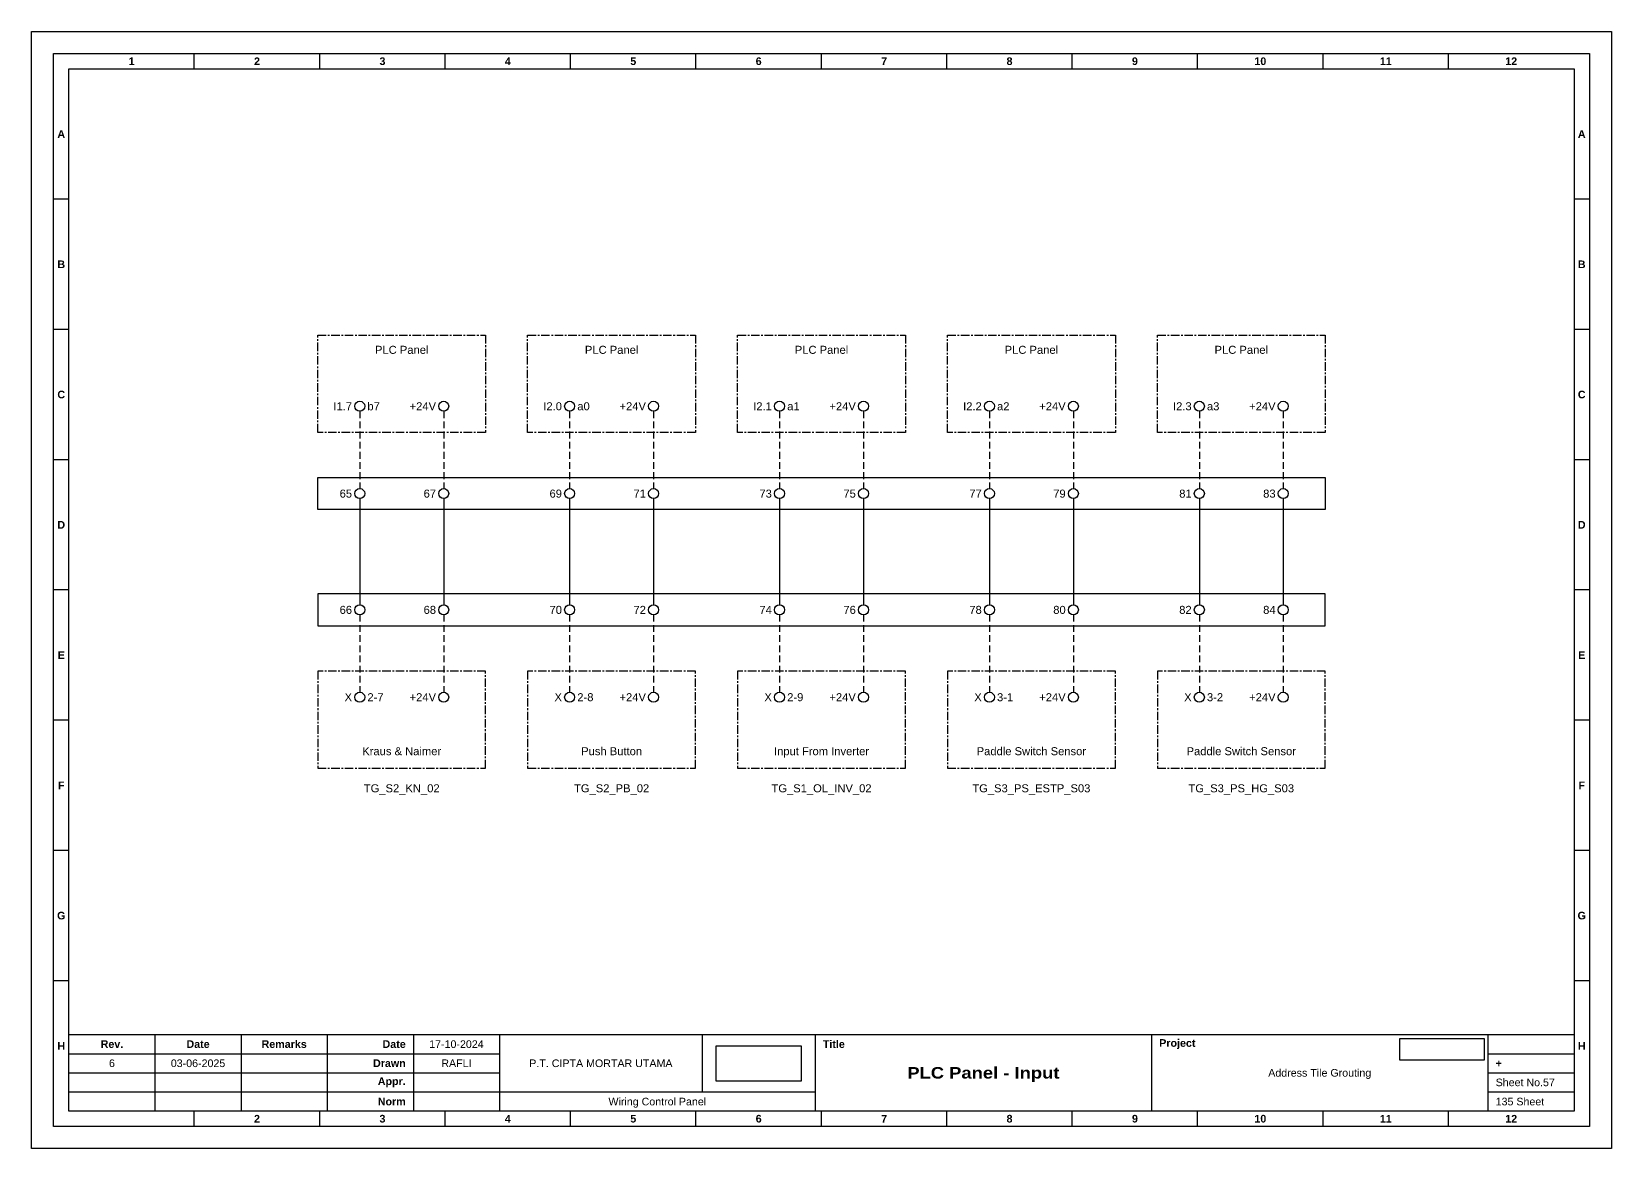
# Model space of a CAD drawing. Header units: millimetres. Extents: x 2277 to 9242, y 1004 to 1739.
# Drawn here: x 3330.3 to 3626.3, y 1529.4 to 1738.7 of the extents above; entities that cross this region are included whole.
import ezdxf
from ezdxf.enums import TextEntityAlignment as Align

# ---------------------------------------------------------------- set-up
doc = ezdxf.new("R2010")
doc.units = ezdxf.units.MM
doc.linetypes.add('CENTER', pattern=[50.8, 31.75, -6.35, 6.35, -6.35])
doc.linetypes.add('HIDDEN', pattern=[9.525, 6.35, -3.175])
doc.styles.add('Bold', font='ariblk.ttf', dxfattribs={"height": 25.4})
doc.styles.get("Standard").update_dxf_attribs({"font": 'arial.ttf'})
picture_1 = doc.add_image_def('image1.png', size_in_pixel=(2048, 847))
picture_2 = doc.add_image_def('image2.png', size_in_pixel=(2092, 542))

# ---------------------------------------------------------------- blocks, each defined once
blk = doc.blocks.new('KOP MU PROJECT')
at = {"color": 6, "ltscale": 50}
for p, q in [((27.74, 184.05), (27.74, 186.66)), ((49.13, 184.05), (49.13, 186.66)), ((70.51, 184.05), (70.51, 186.66)), ((91.89, 184.05), (91.89, 186.66)), ((113.27, 184.05), (113.27, 186.66)), ((134.66, 184.05), (134.66, 186.66)), ((156.04, 184.05), (156.04, 186.66)), ((177.42, 184.05), (177.42, 186.66)), ((198.8, 184.05), (198.8, 186.66)), ((220.19, 184.05), (220.19, 186.66)), ((241.57, 184.05), (241.57, 186.66)), ((6.36, 161.84), (3.75, 161.84)), ((265.59, 161.84), (262.98, 161.84)), ((6.36, 139.63), (3.75, 139.63)), ((265.59, 139.63), (262.98, 139.63)), ((6.36, 117.42), (3.75, 117.42)), ((265.59, 117.42), (262.98, 117.42)), ((6.36, 95.22), (3.75, 95.22)), ((265.59, 95.22), (262.98, 95.22)), ((6.36, 73.01), (3.75, 73.01)), ((265.59, 73.01), (262.98, 73.01)), ((6.36, 50.8), (3.75, 50.8)), ((265.59, 50.8), (262.98, 50.8)), ((6.36, 28.59), (3.75, 28.59)), ((265.59, 28.59), (262.98, 28.59)), ((27.74, 3.75), (27.74, 6.36)), ((49.13, 3.75), (49.13, 6.36)), ((70.51, 3.75), (70.51, 6.36)), ((91.89, 3.75), (91.89, 6.36)), ((113.27, 3.75), (113.27, 6.36)), ((134.66, 3.75), (134.66, 6.36)), ((156.04, 3.75), (156.04, 6.36)), ((177.42, 3.75), (177.42, 6.36)), ((198.8, 3.75), (198.8, 6.36)), ((220.19, 3.75), (220.19, 6.36)), ((241.57, 3.75), (241.57, 6.36))]:
    blk.add_line(p, q, dxfattribs=at)
at = {"ltscale": 50}
for p, q in [((6.36, 19.41), (262.98, 19.41)), ((21.04, 19.41), (21.04, 6.36)), ((35.72, 19.41), (35.72, 6.36)), ((50.41, 19.41), (50.41, 6.36)), ((65.09, 19.41), (65.09, 6.36)), ((79.77, 19.41), (79.77, 6.36)), ((114.35, 19.41), (114.35, 9.62)), ((133.6, 19.41), (133.6, 6.36)), ((190.95, 19.41), (190.95, 6.36)), ((248.3, 19.41), (248.3, 6.36)), ((6.36, 16.15), (79.77, 16.15)), ((248.3, 16.15), (262.98, 16.15)), ((6.36, 12.89), (79.77, 12.89)), ((248.3, 12.89), (262.98, 12.89)), ((6.36, 9.62), (133.6, 9.62)), ((248.3, 9.62), (262.98, 9.62))]:
    blk.add_line(p, q, dxfattribs=at)
at = {"color": 1, "ltscale": 50}
blk.add_lwpolyline([(269.34, 0), (0, 0), (0, 190.41), (269.34, 190.41)], close=True, dxfattribs=at)
at = {"color": 6, "ltscale": 50}
for points in [[(265.59, 3.75), (3.75, 3.75), (3.75, 186.66), (265.59, 186.66)], [(262.98, 6.36), (6.36, 6.36), (6.36, 184.05), (262.98, 184.05)]]:
    blk.add_lwpolyline(points, close=True, dxfattribs=at)
at = {"ltscale": 50, "char_height": 1.305, "attachment_point": 4}
for s, width, heights, insert in [('\\pxqc;{\\fArial|b1|i0|c0|p34;1}', 21.3825, [2.51], (6.36, 185.36)), ('\\pxqc;{\\fArial|b1|i0|c0|p34;2}', 21.3825, [2.51], (27.74, 185.36)), ('\\pxqc;{\\fArial|b1|i0|c0|p34;3}', 21.3825, [2.51], (49.13, 185.36)), ('\\pxqc;{\\fArial|b1|i0|c0|p34;4}', 21.3825, [2.51], (70.51, 185.36)), ('\\pxqc;{\\fArial|b1|i0|c0|p34;5}', 21.3825, [2.51], (91.89, 185.36)), ('\\pxqc;{\\fArial|b1|i0|c0|p34;6}', 21.3825, [2.51], (113.27, 185.36)), ('\\pxqc;{\\fArial|b1|i0|c0|p34;7}', 21.3825, [2.51], (134.66, 185.36)), ('\\pxqc;{\\fArial|b1|i0|c0|p34;8}', 21.3825, [2.51], (156.04, 185.36)), ('\\pxqc;{\\fArial|b1|i0|c0|p34;9}', 21.3825, [2.51], (177.42, 185.36)), ('\\pxqc;{\\fArial|b1|i0|c0|p34;10}', 21.3825, [2.51], (198.8, 185.36)), ('\\pxqc;{\\fArial|b1|i0|c0|p34;11}', 21.3825, [2.51], (220.19, 185.36)), ('\\pxqc;{\\fArial|b1|i0|c0|p34;12}', 21.3825, [2.51], (241.57, 185.36)), ('\\pxqc;{\\fArial|b1|i0|c0|p34;A}', 2.61, [2.51], (3.75, 172.95)), ('\\pxqc;{\\fArial|b1|i0|c0|p34;A}', 2.61, [2.51], (262.98, 172.95)), ('\\pxqc;{\\fArial|b1|i0|c0|p34;B}', 2.61, [2.51], (3.75, 150.74)), ('\\pxqc;{\\fArial|b1|i0|c0|p34;B}', 2.61, [2.51], (262.98, 150.74)), ('\\pxqc;{\\fArial|b1|i0|c0|p34;C}', 2.61, [2.51], (3.75, 128.53)), ('\\pxqc;{\\fArial|b1|i0|c0|p34;C}', 2.61, [2.51], (262.98, 128.53)), ('\\pxqc;{\\fArial|b1|i0|c0|p34;D}', 2.61, [2.51], (3.75, 106.32)), ('\\pxqc;{\\fArial|b1|i0|c0|p34;D}', 2.61, [2.51], (262.98, 106.32)), ('\\pxqc;{\\fArial|b1|i0|c0|p34;E}', 2.61, [2.51], (3.75, 84.11)), ('\\pxqc;{\\fArial|b1|i0|c0|p34;E}', 2.61, [2.51], (262.98, 84.11)), ('\\pxqc;{\\fArial|b1|i0|c0|p34;F}', 2.61, [2.51], (3.75, 61.9)), ('\\pxqc;{\\fArial|b1|i0|c0|p34;F}', 2.61, [2.51], (262.98, 61.9)), ('\\pxqc;{\\fArial|b1|i0|c0|p34;G}', 2.61, [2.51], (3.75, 39.69)), ('\\pxqc;{\\fArial|b1|i0|c0|p34;G}', 2.61, [2.51], (262.98, 39.69)), ('\\pxqc;{\\fArial|b1|i0|c0|p34;H}', 2.61, [2.51], (3.75, 17.47)), ('\\pxqc;{\\fArial|b1|i0|c0|p34;Rev.}', 14.6811, [2.88], (6.36, 17.78)), ('\\pxqc;{\\fArial|b1|i0|c0|p34;Date}', 14.6811, [2.88], (21.04, 17.78)), ('\\pxqc;{\\fArial|b1|i0|c0|p34;Remarks}', 14.6811, [2.88], (35.72, 17.78)), ('\\pxqr;{\\fArial|b1|i0|c0|p34;Date}', 13.3761, [2.88], (50.41, 17.78)), ('\\pxql;{\\fArial|b1|i0|c0|p34;Title}', 50.2419, [2.88], (134.9, 17.78)), ('\\pxql;{\\fArial|b1|i0|c0|p34;Project}', 50.2419, [2.88], (192.25, 17.78)), ('\\pxqc;{\\fArial|b1|i0|c0|p34;H}', 2.61, [2.51], (262.98, 17.47)), ('\\pxqr;{\\fArial|b1|i0|c0|p34;Drawn}', 13.3761, [2.88], (50.41, 14.52)), ('\\pxql;{\\fArial|b1|i0|c0|p34;+}', 14.6811, [2.88], (249.61, 14.52)), ('\\pxqr;{\\fArial|b1|i0|c0|p34;Appr.}', 13.3761, [2.88], (50.41, 11.26)), ('\\pxqr;{\\fArial|b1|i0|c0|p34;Norm}', 13.3761, [2.88], (50.41, 7.99)), ('\\pxqc;{\\fArial|b1|i0|c0|p34;2}', 21.3825, [2.51], (27.74, 5.06)), ('\\pxqc;{\\fArial|b1|i0|c0|p34;3}', 21.3825, [2.51], (49.13, 5.06)), ('\\pxqc;{\\fArial|b1|i0|c0|p34;4}', 21.3825, [2.51], (70.51, 5.06)), ('\\pxqc;{\\fArial|b1|i0|c0|p34;5}', 21.3825, [2.51], (91.89, 5.06)), ('\\pxqc;{\\fArial|b1|i0|c0|p34;6}', 21.3825, [2.51], (113.27, 5.06)), ('\\pxqc;{\\fArial|b1|i0|c0|p34;7}', 21.3825, [2.51], (134.66, 5.06)), ('\\pxqc;{\\fArial|b1|i0|c0|p34;8}', 21.3825, [2.51], (156.04, 5.06)), ('\\pxqc;{\\fArial|b1|i0|c0|p34;9}', 21.3825, [2.51], (177.42, 5.06)), ('\\pxqc;{\\fArial|b1|i0|c0|p34;10}', 21.3825, [2.51], (198.8, 5.06)), ('\\pxqc;{\\fArial|b1|i0|c0|p34;11}', 21.3825, [2.51], (220.19, 5.06)), ('\\pxqc;{\\fArial|b1|i0|c0|p34;12}', 21.3825, [2.51], (241.57, 5.06))]:
    blk.add_mtext_dynamic_manual_height_columns(s, width=width, gutter_width=0.0326, heights=heights, dxfattribs=dict(at, insert=insert))
at = {"ltscale": 50}
for tag, p in [('DATECREATED', (72.43, 17.78)), ('REV', (13.7, 14.52)), ('REVDATE', (28.38, 14.52)), ('REMARKS', (43.06, 14.52)), ('DRAWN', (72.43, 14.52)), ('COMPANY', (97.06, 14.52)), ('PROJECT', (219.62, 12.89)), ('APPR', (72.43, 11.26)), ('NORM', (72.43, 7.99)), ('DRAWINGCATEGORY', (106.68, 7.99)), ('DESCRIPTION', (162.27, 10.03))]:
    blk.add_attdef(tag, text='', height=1.3, dxfattribs=at).set_placement(p, align=Align.MIDDLE_CENTER)
at = {"ltscale": 50, "style": 'Bold'}
blk.add_attdef('TITLE', text='', height=1.96, dxfattribs=at).set_placement((162.27, 12.89), align=Align.MIDDLE_CENTER)
at = {"ltscale": 50}
for tag, p in [('SHEETNUMBER', (249.61, 11.26)), ('TOTALSHEET', (249.61, 7.99))]:
    blk.add_attdef(tag, text='', height=1.3, dxfattribs=at).set_placement(p, align=Align.MIDDLE_LEFT)
image = blk.add_image(picture_1, insert=(116.72, 11.48), size_in_units=(14.5, 6), dxfattribs=at)
image.dxf.flags = 15
image = blk.add_image(picture_2, insert=(233.29, 15.04), size_in_units=(14.36, 3.72), dxfattribs=at)
image.dxf.flags = 15

msp = doc.modelspace()

# ---------------------------------------------------------------- linework, layer by layer
at = {"linetype": 'HIDDEN', "ltscale": 0.2}
for p, q in [((3391.76, 1667.52), (3391.76, 1653.03)), ((3407.5, 1667.52), (3407.5, 1653.03)), ((3431.1, 1667.52), (3431.1, 1653.03)), ((3446.83, 1667.52), (3446.83, 1653.03)), ((3470.44, 1667.52), (3470.44, 1653.03)), ((3486.17, 1667.52), (3486.17, 1653.03)), ((3509.78, 1667.52), (3509.78, 1653.03)), ((3525.51, 1667.52), (3525.51, 1653.03)), ((3549.12, 1667.52), (3549.12, 1653.03)), ((3564.85, 1667.52), (3564.85, 1653.03)), ((3391.76, 1629.36), (3391.76, 1614.87)), ((3407.5, 1629.36), (3407.5, 1614.87)), ((3431.1, 1629.36), (3431.1, 1614.87)), ((3446.83, 1629.36), (3446.83, 1614.87)), ((3470.44, 1629.36), (3470.44, 1614.87)), ((3486.17, 1629.36), (3486.17, 1614.87)), ((3509.78, 1629.36), (3509.78, 1614.87)), ((3525.51, 1629.36), (3525.51, 1614.87)), ((3549.12, 1629.36), (3549.12, 1614.87)), ((3564.85, 1629.36), (3564.85, 1614.87))]:
    msp.add_line(p, q, dxfattribs=at)
at = {"ltscale": 0.2}
for p, q in [((3391.76, 1651.15), (3391.76, 1631.24)), ((3407.5, 1651.15), (3407.5, 1631.24)), ((3431.1, 1651.15), (3431.1, 1631.24)), ((3446.83, 1651.15), (3446.83, 1631.24)), ((3470.44, 1651.15), (3470.44, 1631.24)), ((3486.17, 1651.15), (3486.17, 1631.24)), ((3509.78, 1651.15), (3509.78, 1631.24)), ((3525.51, 1651.15), (3525.51, 1631.24)), ((3549.12, 1651.15), (3549.12, 1631.24)), ((3564.85, 1651.15), (3564.85, 1631.24))]:
    msp.add_line(p, q, dxfattribs=at)
at = {"linetype": 'CENTER', "ltscale": 0.05}
for points in [[(3383.89, 1681.79), (3415.36, 1681.79), (3415.36, 1663.56), (3383.89, 1663.56)], [(3423.23, 1681.79), (3454.7, 1681.79), (3454.7, 1663.56), (3423.23, 1663.56)], [(3462.57, 1681.79), (3494.04, 1681.79), (3494.04, 1663.56), (3462.57, 1663.56)], [(3501.91, 1681.79), (3533.38, 1681.79), (3533.38, 1663.56), (3501.91, 1663.56)], [(3541.25, 1681.79), (3572.72, 1681.79), (3572.72, 1663.56), (3541.25, 1663.56)], [(3383.89, 1600.61), (3415.36, 1600.61), (3415.36, 1618.83), (3383.89, 1618.83)], [(3423.23, 1600.61), (3454.7, 1600.61), (3454.7, 1618.83), (3423.23, 1618.83)], [(3462.57, 1600.61), (3494.04, 1600.61), (3494.04, 1618.83), (3462.57, 1618.83)], [(3501.91, 1600.61), (3533.38, 1600.61), (3533.38, 1618.83), (3501.91, 1618.83)], [(3541.25, 1600.61), (3572.72, 1600.61), (3572.72, 1618.83), (3541.25, 1618.83)]]:
    msp.add_lwpolyline(points, close=True, dxfattribs=at)
at = {"ltscale": 0.05}
for points in [[(3383.89, 1655.1), (3572.72, 1655.1), (3572.72, 1649.09), (3383.89, 1649.09)], [(3383.89, 1627.3), (3572.72, 1627.3), (3572.72, 1633.31), (3383.89, 1633.31)]]:
    msp.add_lwpolyline(points, close=True, dxfattribs=at)
for centre in [(3391.76, 1668.46), (3407.5, 1668.46), (3431.1, 1668.46), (3446.83, 1668.46), (3470.44, 1668.46), (3486.17, 1668.46), (3509.78, 1668.46), (3525.51, 1668.46), (3549.12, 1668.46), (3564.85, 1668.46), (3391.76, 1652.09), (3407.5, 1652.09), (3431.1, 1652.09), (3446.83, 1652.09), (3470.44, 1652.09), (3486.17, 1652.09), (3509.78, 1652.09), (3525.51, 1652.09), (3549.12, 1652.09), (3564.85, 1652.09), (3391.76, 1630.3), (3407.5, 1630.3), (3431.1, 1630.3), (3446.83, 1630.3), (3470.44, 1630.3), (3486.17, 1630.3), (3509.78, 1630.3), (3525.51, 1630.3), (3549.12, 1630.3), (3564.85, 1630.3), (3391.76, 1613.93), (3407.5, 1613.93), (3431.1, 1613.93), (3446.83, 1613.93), (3470.44, 1613.93), (3486.17, 1613.93), (3509.78, 1613.93), (3525.51, 1613.93), (3549.12, 1613.93), (3564.85, 1613.93)]:
    msp.add_circle(centre, 0.938)

# ---------------------------------------------------------------- block references
at = {"xscale": 1.099296583304004, "yscale": 1.099296583304004, "zscale": 1.099296583304004}
msp.add_blockref('KOP MU PROJECT', (3330.26, 1529.36), dxfattribs=at).add_auto_attribs({'TITLE': 'PLC Panel - Input', 'PROJECT': 'Address Tile Grouting', 'COMPANY': 'P.T. CIPTA MORTAR UTAMA', 'DRAWINGCATEGORY': 'Wiring Control Panel', 'DRAWN': 'RAFLI', 'DATECREATED': '17-10-2024', 'REVDATE': '03-06-2025', 'REV': '6', 'SHEETNUMBER': 'Sheet No.57', 'TOTALSHEET': '135 Sheet'})

# ---------------------------------------------------------------- texts
for s, p in [('PLC Panel', (3399.63, 1679.79)), ('PLC Panel', (3438.97, 1679.79)), ('PLC Panel', (3478.31, 1679.79)), ('PLC Panel', (3517.64, 1679.79)), ('PLC Panel', (3556.98, 1679.79)), ('TG_S2_KN_02', (3399.63, 1597.61)), ('TG_S2_PB_02', (3438.97, 1597.61)), ('TG_S1_OL_INV_02', (3478.31, 1597.61)), ('TG_S3_PS_ESTP_S03', (3517.64, 1597.61)), ('TG_S3_PS_HG_S03', (3556.98, 1597.61))]:
    msp.add_text(s, height=1.5).set_placement(p, align=Align.TOP_CENTER)
for s, p in [('I1.7', (3390.32, 1668.46)), ('+24V', (3406.06, 1668.46)), ('I2.0', (3429.66, 1668.46)), ('+24V', (3445.4, 1668.46)), ('I2.1', (3469, 1668.46)), ('+24V', (3484.74, 1668.46)), ('I2.2', (3508.34, 1668.46)), ('+24V', (3524.07, 1668.46)), ('I2.3', (3547.68, 1668.46)), ('+24V', (3563.41, 1668.46)), ('65', (3390.32, 1652.09)), ('67', (3406.06, 1652.09)), ('69', (3429.66, 1652.09)), ('71', (3445.4, 1652.09)), ('73', (3469, 1652.09)), ('75', (3484.74, 1652.09)), ('77', (3508.34, 1652.09)), ('79', (3524.07, 1652.09)), ('81', (3547.68, 1652.09)), ('83', (3563.41, 1652.09)), ('66', (3390.32, 1630.3)), ('68', (3406.06, 1630.3)), ('70', (3429.66, 1630.3)), ('72', (3445.4, 1630.3)), ('74', (3469, 1630.3)), ('76', (3484.74, 1630.3)), ('78', (3508.34, 1630.3)), ('80', (3524.07, 1630.3)), ('82', (3547.68, 1630.3)), ('84', (3563.41, 1630.3)), ('X', (3390.32, 1613.93)), ('+24V', (3406.06, 1613.93)), ('X', (3429.66, 1613.93)), ('+24V', (3445.4, 1613.93)), ('X', (3469, 1613.93)), ('+24V', (3484.74, 1613.93)), ('X', (3508.34, 1613.93)), ('+24V', (3524.07, 1613.93)), ('X', (3547.68, 1613.93)), ('+24V', (3563.41, 1613.93))]:
    msp.add_text(s, height=1.5).set_placement(p, align=Align.MIDDLE_RIGHT)
for s, p in [('b7', (3393.2, 1668.46)), ('a0', (3432.54, 1668.46)), ('a1', (3471.88, 1668.46)), ('a2', (3511.21, 1668.46)), ('a3', (3550.55, 1668.46)), ('2-7', (3393.2, 1613.93)), ('2-8', (3432.54, 1613.93)), ('2-9', (3471.88, 1613.93)), ('3-1', (3511.21, 1613.93)), ('3-2', (3550.55, 1613.93))]:
    msp.add_text(s, height=1.5).set_placement(p, align=Align.MIDDLE_LEFT)
for s, p in [('Kraus & Naimer', (3399.63, 1602.61)), ('Push Button', (3438.97, 1602.61)), ('Input From Inverter', (3478.31, 1602.61)), ('Paddle Switch Sensor', (3517.64, 1602.61)), ('Paddle Switch Sensor', (3556.98, 1602.61))]:
    msp.add_text(s, height=1.5).set_placement(p, align=Align.BOTTOM_CENTER)

doc.saveas('drawing.dxf')
